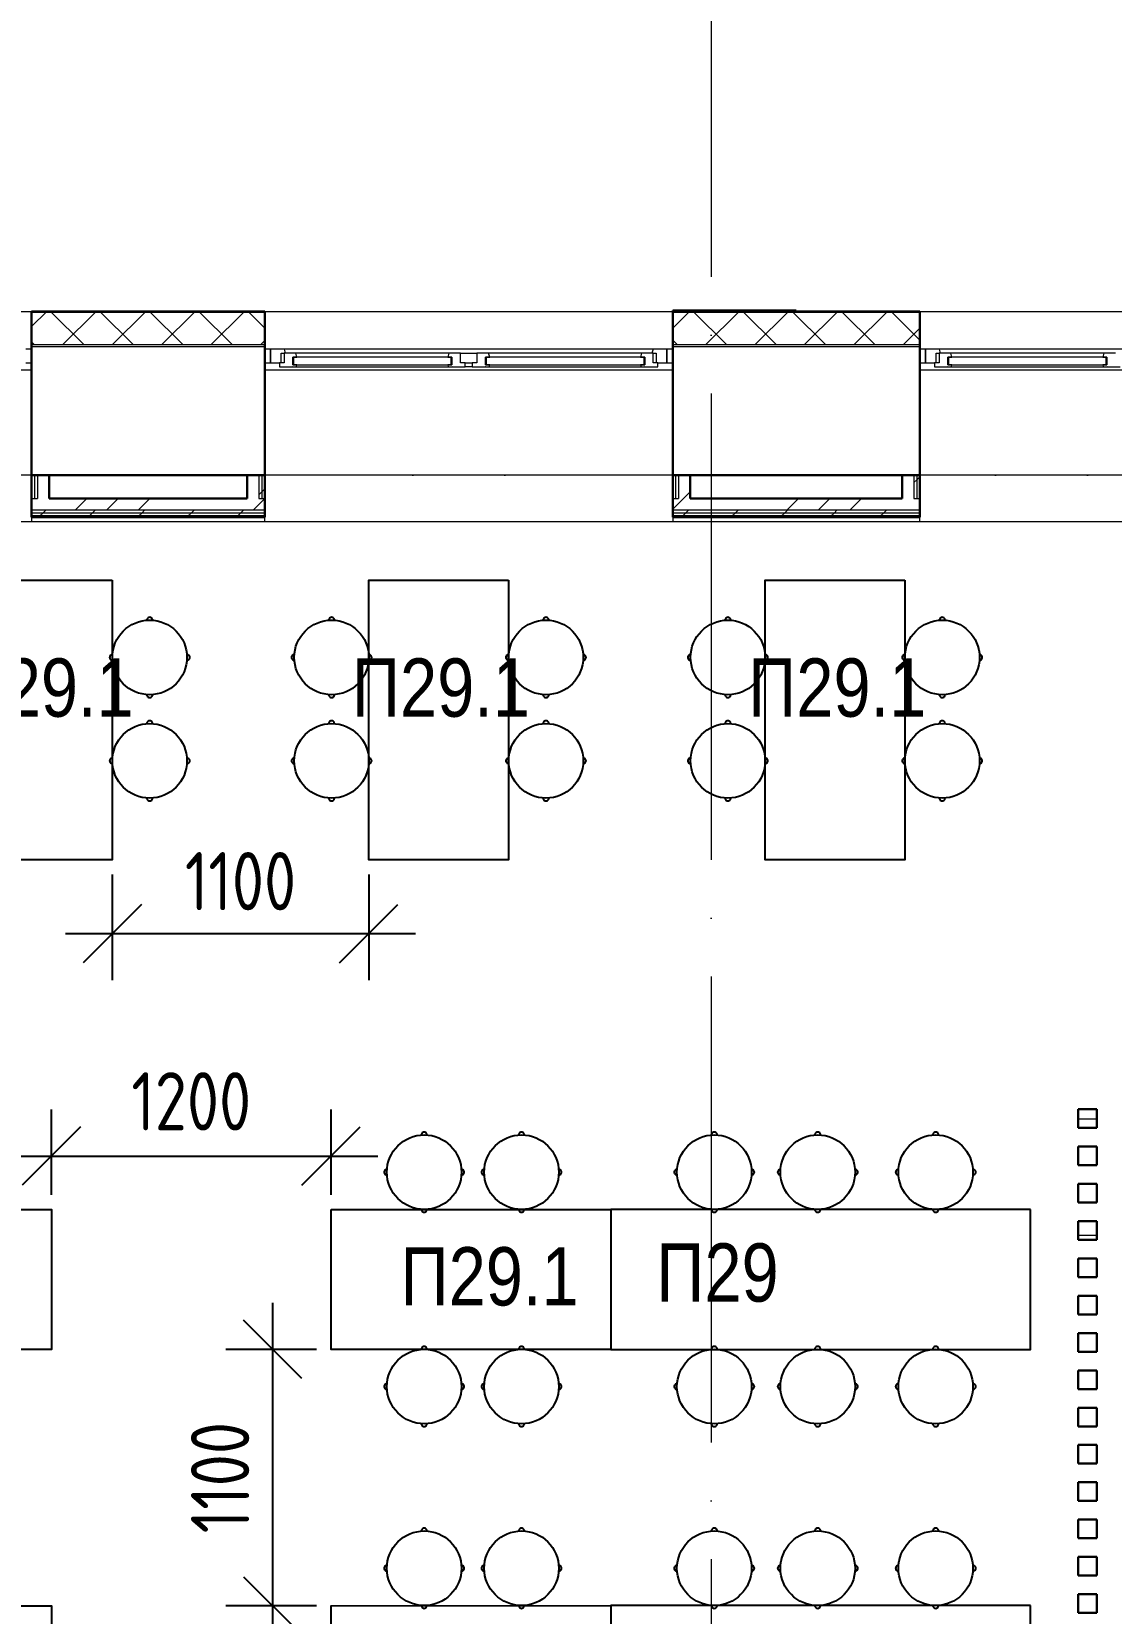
# Model space of a CAD drawing. Header units: millimetres. Extents: x -21010 to 105841, y -18351 to 135084.
# Drawn here: x 33147 to 37779, y 38593 to 45378 of the extents above; entities that cross this region are included whole.
import ezdxf
from ezdxf.enums import TextEntityAlignment as Align

# ---------------------------------------------------------------- set-up
doc = ezdxf.new("R2010")
doc.units = ezdxf.units.MM
doc.linetypes.add('ADSK_Линия сетки', pattern=[2500, 2000, -250, 0, -250])
for name, color, linetype, lineweight in [('_ Окна', 7, 'Continuous', 9), ('ДОНМ_ТХ_Анно', 84, 'Continuous', 20), ('Ограждение', 7, 'Continuous', 9), ('Окна', 7, 'Continuous', 9), ('Оси', 7, 'Continuous', 9), ('Стены внутренние', 7, 'Continuous', 18), ('Стены наружные', 7, 'Continuous', 18), ('Стены штриховка', 7, 'Continuous', 13)]:
    doc.layers.add(name, color=color, linetype=linetype, lineweight=lineweight)
for name, color, linetype in [('тх разм', 7, 'Continuous'), ('ТХ_(нейтральное оборудование_мебель)', 32, 'Continuous'), ('ТХ_размеры', 7, 'Continuous')]:
    doc.layers.add(name, color=color, linetype=linetype)
doc.styles.add('ГОСТ 2.304', font='CS_Gost2304.shx')
doc.styles.add('ТХ_ДОНМ', font='ARIALN.TTF')
doc.dimstyles.new('СПДС', dxfattribs={"dimscale": 100, "dimtxt": 2.5, "dimasz": 2.5, "dimexe": 2, "dimexo": 0.625, "dimgap": 1, "dimtad": 1, "dimdec": 0, "dimtxsty": 'ГОСТ 2.304', "dimblk": 'OBLIQUE', "dimblk1": 'OBLIQUE', "dimblk2": 'OBLIQUE', "dimcen": 2.5, "dimdle": 2, "dimadec": 0, "dimazin": 2, "dimtfac": 0.75, "dimtdec": 4, "dimtmove": 1, "dimatfit": 3, "dimfxl": 1, "dimtfill": 1, "dimtolj": 1, "dimarcsym": 1})

# ---------------------------------------------------------------- blocks, each defined once
blk = doc.blocks.new('_Oblique')
at = {"color": 0, "linetype": 'ByBlock', "lineweight": -2}
blk.add_line((-0.5, -0.5), (0.5, 0.5), dxfattribs=at)
blk = doc.blocks.new('*D206')
at = {"layer": 'Defpoints', "color": 0, "transparency": 16777216}
for p in [(38811.9, 39083.4), (37712, 38515), (37712, 38236.9)]:
    blk.add_point(p, dxfattribs=at)
at = {"layer": 'ТХ_размеры', "color": 0, "lineweight": -2, "transparency": 16777216}
for p, q in [((38811.9, 39020.9), (38811.9, 38036.9)), ((37712, 38452.5), (37712, 38036.9)), ((39011.9, 38236.9), (37512, 38236.9))]:
    blk.add_line(p, q, dxfattribs=at)
at = {"layer": 'ТХ_размеры', "color": 0, "lineweight": -2, "transparency": 16777216, "xscale": 250, "yscale": 250, "zscale": 250, "rotation": 180}
blk.add_blockref('_Oblique', (37712, 38236.9), dxfattribs=at)
at = {"layer": 'ТХ_размеры', "color": 0, "lineweight": -2, "transparency": 16777216, "xscale": 250, "yscale": 250, "zscale": 250}
blk.add_blockref('_Oblique', (38811.9, 38236.9), dxfattribs=at)
at = {"layer": 'ТХ_размеры', "color": 0, "transparency": 16777216, "insert": (38261.9, 38461.9), "char_height": 250, "attachment_point": 5, "style": 'ГОСТ 2.304', "bg_fill": 3, "box_fill_scale": 1.1, "bg_fill_color": 256, "bg_fill_true_color": 13158600, "bg_fill_transparency": 0}
blk.add_mtext('\\A1;1100', dxfattribs=at)
blk = doc.blocks.new('Табурет к обеденному столу')
at = {"layer": 'ТХ_(нейтральное оборудование_мебель)'}
blk.add_circle((19569, 43946), 160, dxfattribs=at)
for centre, start, end in [((19569, 44106), 357.8509, 182.1491), ((19409, 43946), 87.8509, 272.1491), ((19729, 43946), 267.8509, 92.1491), ((19569, 43786), 177.8509, 2.1491)]:
    blk.add_arc(centre, 12, start, end, dxfattribs=at)
blk = doc.blocks.new('*D1150')
at = {"layer": 'Defpoints', "color": 0, "transparency": 16777216}
for p in [(33492.9, 41825), (34593.1, 41825), (34593.1, 41508.6)]:
    blk.add_point(p, dxfattribs=at)
at = {"layer": 'ТХ_размеры', "color": 0, "lineweight": -2, "transparency": 16777216}
for p, q in [((33492.9, 41762.5), (33492.9, 41308.6)), ((34593.1, 41762.5), (34593.1, 41308.6)), ((33292.9, 41508.6), (34793.1, 41508.6))]:
    blk.add_line(p, q, dxfattribs=at)
at = {"layer": 'ТХ_размеры', "color": 0, "lineweight": -2, "transparency": 16777216, "xscale": 250, "yscale": 250, "zscale": 250, "rotation": 180}
blk.add_blockref('_Oblique', (33492.9, 41508.6), dxfattribs=at)
at = {"layer": 'ТХ_размеры', "color": 0, "lineweight": -2, "transparency": 16777216, "xscale": 250, "yscale": 250, "zscale": 250}
blk.add_blockref('_Oblique', (34593.1, 41508.6), dxfattribs=at)
at = {"layer": 'ТХ_размеры', "color": 0, "transparency": 16777216, "insert": (34043, 41733.6), "char_height": 250, "attachment_point": 5, "style": 'ГОСТ 2.304', "bg_fill": 3, "box_fill_scale": 1.1, "bg_fill_color": 256, "bg_fill_true_color": 13158600, "bg_fill_transparency": 0}
blk.add_mtext('\\A1;1100', dxfattribs=at)
blk = doc.blocks.new('*D1151')
at = {"layer": 'Defpoints', "color": 0, "transparency": 16777216}
for p in [(34431.7, 40554.5), (33231.7, 40325), (34431.7, 40325)]:
    blk.add_point(p, dxfattribs=at)
at = {"layer": 'ТХ_размеры', "color": 0, "lineweight": -2, "transparency": 16777216}
for p, q in [((33231.7, 40387.5), (33231.7, 40754.5)), ((34431.7, 40387.5), (34431.7, 40754.5)), ((33031.7, 40554.5), (34631.7, 40554.5))]:
    blk.add_line(p, q, dxfattribs=at)
at = {"layer": 'ТХ_размеры', "color": 0, "lineweight": -2, "transparency": 16777216, "xscale": 250, "yscale": 250, "zscale": 250, "rotation": 180}
blk.add_blockref('_Oblique', (33231.7, 40554.5), dxfattribs=at)
at = {"layer": 'ТХ_размеры', "color": 0, "lineweight": -2, "transparency": 16777216, "xscale": 250, "yscale": 250, "zscale": 250}
blk.add_blockref('_Oblique', (34431.7, 40554.5), dxfattribs=at)
at = {"layer": 'ТХ_размеры', "color": 0, "transparency": 16777216, "insert": (33831.7, 40789.2), "char_height": 250, "attachment_point": 5, "style": 'ГОСТ 2.304', "bg_fill": 3, "box_fill_scale": 1.1, "bg_fill_color": 256, "bg_fill_true_color": 13158600, "bg_fill_transparency": 0}
blk.add_mtext('\\A1;1200', dxfattribs=at)
blk = doc.blocks.new('*D1158')
at = {"layer": 'Defpoints', "color": 0, "ltscale": 100, "transparency": 16777216}
for p in [(34431.7, 39725), (34180.5, 38625), (34431.7, 38625)]:
    blk.add_point(p, dxfattribs=at)
at = {"layer": 'тх разм', "color": 0, "lineweight": -2, "ltscale": 100, "transparency": 16777216}
for p, q in [((34180.5, 39925), (34180.5, 38425)), ((34369.2, 39725), (33980.5, 39725)), ((34369.2, 38625), (33980.5, 38625))]:
    blk.add_line(p, q, dxfattribs=at)
at = {"layer": 'тх разм', "color": 0, "lineweight": -2, "ltscale": 100, "transparency": 16777216, "xscale": 250, "yscale": 250, "zscale": 250}
for p, rotation in [((34180.5, 39725), 90), ((34180.5, 38625), 270)]:
    blk.add_blockref('_Oblique', p, dxfattribs=dict(at, rotation=rotation))
at = {"layer": 'тх разм', "color": 0, "ltscale": 100, "transparency": 16777216, "insert": (33955.5, 39175), "char_height": 250, "attachment_point": 5, "rotation": 90, "style": 'ГОСТ 2.304', "bg_fill": 3, "box_fill_scale": 1.1, "bg_fill_color": 256, "bg_fill_true_color": 13158600, "bg_fill_transparency": 0}
blk.add_mtext('\\A1;1100', dxfattribs=at)
blk = doc.blocks.new('1 этаж 21082025')
at = {"layer": '_ Окна'}
for p, q in [((38885, 540), (38860, 540)), ((38860, 482), (38885, 482)), ((39910, 540), (39885, 540)), ((39885, 482), (39910, 482)), ((39910, 482), (39910, 540)), ((40008, 506), (40005, 506)), ((40005, 506), (40005, 474)), ((40685, 506), (40008, 506)), ((40008, 506), (40008, 474)), ((40008, 474), (40008, 506)), ((40685, 474), (40685, 506)), ((40685, 506), (40685, 474)), ((40688, 506), (40685, 506)), ((40688, 474), (40688, 506)), ((40835, 506), (40832, 506)), ((40832, 506), (40832, 474)), ((41512, 506), (40835, 506)), ((40835, 506), (40835, 474)), ((40835, 474), (40835, 506)), ((41512, 474), (41512, 506)), ((41512, 506), (41512, 474)), ((41515, 506), (41512, 506)), ((41515, 474), (41515, 506)), ((41635, 540), (41610, 540)), ((41610, 540), (41610, 482)), ((41610, 482), (41635, 482)), ((42720, 540), (42695, 540)), ((42695, 482), (42720, 482)), ((42720, 482), (42720, 540)), ((42818, 506), (42815, 506)), ((42815, 506), (42815, 474)), ((43495, 506), (42818, 506)), ((42818, 506), (42818, 474)), ((42818, 474), (42818, 506)), ((43495, 474), (43495, 506)), ((43495, 506), (43495, 474)), ((43498, 506), (43495, 506)), ((43498, 474), (43498, 506)), ((40005, 474), (40008, 474)), ((40008, 474), (40685, 474)), ((40685, 474), (40688, 474)), ((40832, 474), (40835, 474)), ((40835, 474), (41512, 474)), ((41512, 474), (41515, 474)), ((42815, 474), (42818, 474)), ((42818, 474), (43495, 474)), ((43495, 474), (43498, 474))]:
    blk.add_line(p, q, dxfattribs=at)
at = {"layer": '_ Окна', "lineweight": 18}
for p, q in [((39969.4, 540), (39910, 540)), ((39910, 540), (39910, 482)), ((39910, 482), (39948, 482)), ((39968, 482), (39948, 482)), ((39948, 482), (39948, 465)), ((39956, 482), (39956, 523)), ((39956, 523), (39968, 523)), ((39968, 523), (39968, 482)), ((40018.4, 523), (39968, 523)), ((39974, 523), (39969.4, 540)), ((40005, 474), (40005, 506)), ((40005, 506), (40023, 506)), ((40023, 506), (40018.4, 523)), ((40674.6, 523), (40670, 506)), ((40670, 506), (40688, 506)), ((40725, 523), (40674.6, 523)), ((40688, 506), (40688, 474)), ((40725, 482), (40725, 523)), ((40745, 482), (40725, 482)), ((40745, 465), (40745, 482)), ((40795, 482), (40775, 482)), ((40775, 482), (40775, 465)), ((40795, 523), (40795, 482)), ((40845.4, 523), (40795, 523)), ((40832, 474), (40832, 506)), ((40832, 506), (40850, 506)), ((40850, 506), (40845.4, 523)), ((41501.6, 523), (41497, 506)), ((41497, 506), (41515, 506)), ((41552, 523), (41501.6, 523)), ((41515, 506), (41515, 474)), ((41550.6, 540), (41546, 523)), ((41610, 540), (41550.6, 540)), ((41552, 482), (41552, 523)), ((41552, 523), (41564, 523)), ((41572, 482), (41552, 482)), ((41564, 523), (41564, 482)), ((41572, 465), (41572, 482)), ((41572, 482), (41610, 482)), ((41610, 482), (41610, 540)), ((42779.4, 540), (42720, 540)), ((42720, 540), (42720, 482)), ((42720, 482), (42758, 482)), ((42778, 482), (42758, 482)), ((42758, 482), (42758, 465)), ((42766, 482), (42766, 523)), ((42766, 523), (42778, 523)), ((42778, 523), (42778, 482)), ((42828.4, 523), (42778, 523)), ((42784, 523), (42779.4, 540)), ((42815, 474), (42815, 506)), ((42815, 506), (42833, 506)), ((42833, 506), (42828.4, 523)), ((43484.6, 523), (43480, 506)), ((43480, 506), (43498, 506)), ((43535, 523), (43484.6, 523)), ((43498, 506), (43498, 474)), ((39948, 465), (40004, 465)), ((40004, 465), (40005, 466)), ((40023, 474), (40005, 474)), ((40005, 466), (40006, 465)), ((40006, 465), (40020.6, 465)), ((40020.6, 465), (40023, 474)), ((40688, 474), (40670, 474)), ((40670, 474), (40672.4, 465)), ((40672.4, 465), (40687, 465)), ((40687, 465), (40688, 466)), ((40688, 466), (40689, 465)), ((40689, 465), (40745, 465)), ((40775, 465), (40831, 465)), ((40831, 465), (40832, 466)), ((40850, 474), (40832, 474)), ((40832, 466), (40833, 465)), ((40833, 465), (40847.6, 465)), ((40847.6, 465), (40850, 474)), ((41515, 474), (41497, 474)), ((41497, 474), (41499.4, 465)), ((41499.4, 465), (41514, 465)), ((41514, 465), (41515, 466)), ((41515, 466), (41516, 465)), ((41516, 465), (41572, 465)), ((42758, 465), (42814, 465)), ((42814, 465), (42815, 466)), ((42833, 474), (42815, 474)), ((42815, 466), (42816, 465)), ((42816, 465), (42830.6, 465)), ((42830.6, 465), (42833, 474)), ((43498, 474), (43480, 474)), ((43480, 474), (43482.4, 465)), ((43482.4, 465), (43497, 465)), ((43497, 465), (43498, 466)), ((43498, 466), (43499, 465)), ((43499, 465), (43555, 465))]:
    blk.add_line(p, q, dxfattribs=at)
at = {"layer": 'Ограждение'}
for p, q in [((38885, 450), (37135, 450)), ((41635, 450), (39885, 450)), ((44445, 450), (42695, 450)), ((38885, 0), (37135, 0)), ((41635, 0), (39885, 0)), ((44445, 0), (42695, 0)), ((44885, -200), (33200, -200)), ((38885, -200), (37135, -200)), ((38885, -180), (38885, -200)), ((39885, -200), (39885, -180)), ((41635, -200), (39885, -200)), ((41635, -180), (41635, -200)), ((42695, -200), (42695, -180)), ((44445, -200), (42695, -200))]:
    blk.add_line(p, q, dxfattribs=at)
at = {"layer": 'Окна'}
for p, q in [((41550.6, 540), (39969.4, 540)), ((40674.6, 523), (40018.4, 523)), ((40725, 523), (40795, 523)), ((40745, 482), (40775, 482)), ((41501.6, 523), (40845.4, 523)), ((44360.6, 540), (42779.4, 540)), ((43484.6, 523), (42828.4, 523)), ((40004, 465), (40006, 465)), ((40020.6, 465), (40672.4, 465)), ((40687, 465), (40689, 465)), ((40775, 465), (40745, 465)), ((40831, 465), (40833, 465)), ((40847.6, 465), (41499.4, 465)), ((41514, 465), (41516, 465)), ((42814, 465), (42816, 465)), ((42830.6, 465), (43482.4, 465)), ((43497, 465), (43499, 465))]:
    blk.add_line(p, q, dxfattribs=at)
at = {"layer": 'Оси', "linetype": 'ADSK_Линия сетки'}
for p, q in [((41800, 5350.6), (41800, -60626.1)), ((58165, 0), (-14072.3, 0))]:
    blk.add_line(p, q, dxfattribs=at)
at = {"layer": 'Стены внутренние'}
for p, q in [((37135, 702), (38885, 702)), ((39885, 702), (41635, 702)), ((42695, 702), (44445, 702)), ((39885, 550), (38885, 550)), ((42695, 550), (41635, 550))]:
    blk.add_line(p, q, dxfattribs=at)
at = {"layer": 'Стены внутренние', "lineweight": 30}
for p, q in [((39885, 702), (38885, 702)), ((38885, 702), (38885, 560)), ((39885, 560), (39885, 702)), ((42695, 702), (41635, 702)), ((41635, 702), (41635, 560)), ((42695, 560), (42695, 702)), ((38885, 0), (38885, 550)), ((39885, 0), (39885, 550)), ((41635, 0), (41635, 550)), ((42695, 0), (42695, 550)), ((39810, 0), (38960, 0)), ((42620, 0), (41710, 0)), ((43455, -2720), (43375, -2720)), ((43375, -2720), (43375, -2800)), ((43455, -2800), (43455, -2720)), ((43375, -2800), (43455, -2800)), ((43455, -2880), (43375, -2880)), ((43375, -2880), (43375, -2960)), ((43455, -2960), (43455, -2880)), ((43375, -2960), (43455, -2960)), ((43455, -3040), (43375, -3040)), ((43375, -3040), (43375, -3120)), ((43455, -3120), (43455, -3040)), ((43375, -3120), (43455, -3120)), ((43455, -3200), (43375, -3200)), ((43375, -3200), (43375, -3280)), ((43455, -3280), (43455, -3200)), ((43375, -3280), (43455, -3280)), ((43455, -3360), (43375, -3360)), ((43375, -3360), (43375, -3440)), ((43455, -3440), (43455, -3360)), ((43375, -3440), (43455, -3440)), ((43455, -3520), (43375, -3520)), ((43375, -3520), (43375, -3600)), ((43455, -3600), (43455, -3520)), ((43375, -3600), (43455, -3600)), ((43455, -3680), (43375, -3680)), ((43375, -3680), (43375, -3760)), ((43455, -3760), (43455, -3680)), ((43375, -3760), (43455, -3760)), ((43455, -3840), (43375, -3840)), ((43375, -3840), (43375, -3920)), ((43455, -3920), (43455, -3840)), ((43375, -3920), (43455, -3920)), ((43455, -4000), (43375, -4000)), ((43375, -4000), (43375, -4080)), ((43455, -4080), (43455, -4000)), ((43375, -4080), (43455, -4080)), ((43455, -4160), (43375, -4160)), ((43375, -4160), (43375, -4240)), ((43455, -4240), (43455, -4160)), ((43375, -4240), (43455, -4240)), ((43455, -4320), (43375, -4320)), ((43375, -4320), (43375, -4400)), ((43455, -4400), (43455, -4320)), ((43375, -4400), (43455, -4400)), ((43455, -4480), (43375, -4480)), ((43375, -4480), (43375, -4560)), ((43455, -4560), (43455, -4480)), ((43375, -4560), (43455, -4560)), ((43455, -4640), (43375, -4640)), ((43375, -4640), (43375, -4720)), ((43455, -4720), (43455, -4640)), ((43375, -4720), (43455, -4720)), ((43455, -4800), (43375, -4800)), ((43375, -4800), (43375, -4880)), ((43455, -4880), (43455, -4800)), ((43375, -4880), (43455, -4880))]:
    blk.add_line(p, q, dxfattribs=at)
at = {"layer": 'Стены внутренние', "linetype": 'Continuous', "lineweight": 9}
for p, q in [((38887, 640), (38947, 700)), ((39108.7, 560), (38968.7, 700)), ((39019.1, 560), (39159.1, 700)), ((39320.8, 560), (39180.8, 700)), ((39231.3, 560), (39371.3, 700)), ((39314.9, 702), (39313.8, 700)), ((39532.9, 560), (39392.9, 700)), ((39406.3, 700), (39405.2, 702)), ((39443.4, 560), (39583.4, 700)), ((39745.1, 560), (39605.1, 700)), ((39655.5, 560), (39795.5, 700)), ((39883, 634.2), (39817.2, 700)), ((41637, 632.3), (41704.7, 700)), ((41866.4, 560), (41726.4, 700)), ((41776.9, 560), (41916.9, 700)), ((41778.6, 702), (41777.5, 700)), ((42078.5, 560), (41938.5, 700)), ((41989, 560), (42129, 700)), ((42290.6, 560), (42150.6, 700)), ((42201.1, 560), (42341.1, 700)), ((42221.9, 700), (42220.8, 702)), ((42502.8, 560), (42362.8, 700)), ((42413.2, 560), (42553.2, 700)), ((42693, 581.9), (42574.9, 700)), ((41637, 659.9), (41635, 656.5)), ((42625.4, 560), (42693, 627.6)), ((38896.5, 560), (38887, 569.5)), ((39867.7, 560), (39883, 575.3)), ((41654.2, 560), (41637, 577.2)), ((43375, -2760.3), (43455, -2760.3)), ((43375, -3260.3), (43455, -3260.3))]:
    blk.add_line(p, q, dxfattribs=at)
at = {"layer": 'Стены наружные', "lineweight": 30}
for p, q in [((42165, 707), (41635, 707)), ((41635, 707), (41635, 702)), ((42165, 702), (42165, 707)), ((38885, 560), (38885, 550)), ((39885, 550), (39885, 560)), ((41635, 560), (41635, 550)), ((42695, 550), (42695, 560)), ((38885, 0), (38885, -175)), ((38960, 0), (38885, 0)), ((38960, -100), (38960, 0)), ((39810, 0), (39810, -100)), ((39885, 0), (39810, 0)), ((39885, -175), (39885, 0)), ((41635, 0), (41635, -175)), ((41710, 0), (41635, 0)), ((41710, -100), (41710, 0)), ((42620, 0), (42620, -100)), ((42695, 0), (42620, 0)), ((42695, -175), (42695, 0)), ((39810, -100), (38960, -100)), ((42620, -100), (41710, -100)), ((38885, -180), (38885, -175)), ((38885, -180), (39885, -180)), ((39885, -180), (39885, -175)), ((41635, -180), (41635, -175)), ((41635, -180), (42695, -180)), ((42695, -180), (42695, -175))]:
    blk.add_line(p, q, dxfattribs=at)
at = {"layer": 'Стены наружные', "linetype": 'Continuous', "lineweight": 9}
for p, q in [((41781.5, 707), (41778.6, 702)), ((41866.8, 705.5), (41865.9, 707)), ((42133.4, 707), (42131.6, 703.8)), ((39872.5, -71.6), (39885, -59.1)), ((41635, -6.1), (41641.1, 0)), ((42670, -31.8), (42682.5, -19.3)), ((42682.5, -19.3), (42695, -6.8)), ((39071.5, -150), (39121.5, -100)), ((39206.5, -150), (39256.5, -100)), ((39341.4, -150), (39391.4, -100)), ((39834.8, -150), (39884.8, -100)), ((39860, -84.1), (39872.5, -71.6)), ((41635, -146.4), (41681.4, -100)), ((41681.4, -100), (41710, -71.4)), ((42124.8, -150), (42174.8, -100)), ((42259.7, -150), (42309.7, -100)), ((42394.7, -150), (42444.7, -100)), ((38915.5, -180), (38920.5, -175)), ((38920.5, -175), (38933, -162.5)), ((38933, -162.5), (38945.5, -150)), ((39132.7, -175), (39145.2, -162.5)), ((39145.2, -162.5), (39157.7, -150)), ((39339.8, -180), (39344.8, -175)), ((39344.8, -175), (39357.3, -162.5)), ((39357.3, -162.5), (39369.8, -150)), ((39556.9, -175), (39569.4, -162.5)), ((39569.4, -162.5), (39581.9, -150)), ((39764.1, -180), (39769.1, -175)), ((39769.1, -175), (39781.6, -162.5)), ((39781.6, -162.5), (39794.1, -150)), ((41678.2, -175), (41690.7, -162.5)), ((41690.7, -162.5), (41703.2, -150)), ((41885.4, -180), (41890.4, -175)), ((41890.4, -175), (41902.9, -162.5)), ((41902.9, -162.5), (41915.4, -150)), ((42102.5, -175), (42115, -162.5)), ((42115, -162.5), (42127.5, -150)), ((42309.6, -180), (42314.6, -175)), ((42314.6, -175), (42327.1, -162.5)), ((42327.1, -162.5), (42339.6, -150)), ((42526.8, -175), (42539.3, -162.5)), ((42539.3, -162.5), (42551.8, -150))]:
    blk.add_line(p, q, dxfattribs=at)
at = {"layer": 'Стены штриховка'}
for p, q in [((38887, 560), (38887, 700)), ((38887, 700), (39883, 700)), ((39883, 700), (39883, 560)), ((41637, 560), (41637, 700)), ((41637, 700), (42693, 700)), ((42693, 700), (42693, 560)), ((38885, 560), (39885, 560)), ((41635, 560), (42695, 560)), ((38897.5, 0), (38897.5, -100)), ((38910, 0), (38910, -100)), ((39860, 0), (39860, -100)), ((39872.5, 0), (39872.5, -100)), ((41647.5, 0), (41647.5, -100)), ((41660, 0), (41660, -100)), ((42670, 0), (42670, -100)), ((42682.5, 0), (42682.5, -100)), ((38885, -100), (38910, -100)), ((39860, -100), (39885, -100)), ((41635, -100), (41660, -100)), ((42670, -100), (42695, -100)), ((39885, -150), (38885, -150)), ((39885, -162.5), (38885, -162.5)), ((39885, -175), (38885, -175)), ((38885, -175), (39885, -175)), ((42695, -150), (41635, -150)), ((42695, -162.5), (41635, -162.5)), ((42695, -175), (41635, -175)), ((41635, -175), (42695, -175))]:
    blk.add_line(p, q, dxfattribs=at)

msp = doc.modelspace()

# ---------------------------------------------------------------- linework, layer by layer
at = {"layer": 'Оси', "linetype": 'ADSK_Линия сетки'}
msp.add_line((49532.7, 43475), (20650.1, 43475), dxfattribs=at)
at = {"layer": 'ТХ_(нейтральное оборудование_мебель)'}
for points in [[(33493.1, 43025), (33493.1, 41825), (32893.1, 41825), (32893.1, 43025), (33493.1, 43025)], [(35193.1, 43025), (35193.1, 41825), (34593.1, 41825), (34593.1, 43025), (35193.1, 43025)], [(36893.1, 43025), (36893.1, 41825), (36293.1, 41825), (36293.1, 43025), (36893.1, 43025)], [(31731.7, 40325), (33231.7, 40325), (33231.7, 39725), (31731.7, 39725), (31731.7, 40325)], [(34431.7, 40325), (35631.7, 40325), (35631.7, 39725), (34431.7, 39725), (34431.7, 40325)], [(37431.7, 40325), (35631.7, 40325), (35631.7, 39725), (37431.7, 39725), (37431.7, 40325)], [(31731.7, 38625), (33231.7, 38625), (33231.7, 38025), (31731.7, 38025), (31731.7, 38625)], [(34431.7, 38625), (35631.7, 38626), (35631.7, 38026), (34431.7, 38026), (34431.7, 38626)], [(37431.7, 38626), (35631.7, 38626), (35631.7, 38026), (37431.7, 38026), (37431.7, 38626)]]:
    msp.add_lwpolyline(points, dxfattribs=at)

# ---------------------------------------------------------------- block references
msp.add_blockref('1 этаж 21082025', (-5738, 43475))
at = {"layer": 'ТХ_(нейтральное оборудование_мебель)', "color": 5}
for p, rotation in [((77599.4, 23124.4), 89.99999999999997), ((78379.8, 23124.4), 89.99999999999997), ((79299.4, 23124.4), 89.99999999999997), ((80079.8, 23124.4), 89.99999999999997), ((80999.4, 23124.4), 89.99999999999997), ((77599.4, 22680.7), 89.99999999999997), ((78379.8, 22680.7), 89.99999999999997), ((79299.4, 22680.7), 89.99999999999997), ((80079.8, 22680.7), 89.99999999999997), ((80999.4, 22680.7), 89.99999999999997), ((54400, 84431.3), 179.9999999999999), ((54817.6, 84431.3), 179.9999999999999), ((55644.5, 84431.3), 179.9999999999999), ((56088.2, 84431.3), 179.9999999999999), ((56594.3, 84431.3), 179.9999999999999), ((54400, 83511.7), 179.9999999999999), ((54817.6, 83511.7), 179.9999999999999), ((55644.5, 83511.7), 179.9999999999999), ((56088.2, 83511.7), 179.9999999999999), ((56594.3, 83511.7), 179.9999999999999), ((54400, 82732.3), 179.9999999999999), ((54817.6, 82732.3), 179.9999999999999), ((55644.5, 82732.3), 179.9999999999999), ((56088.2, 82732.3), 179.9999999999999), ((56594.3, 82732.3), 179.9999999999999)]:
    msp.add_blockref('Табурет к обеденному столу', p, dxfattribs=dict(at, rotation=rotation))

# ---------------------------------------------------------------- texts
at = {"layer": 'ДОНМ_ТХ_Анно', "style": 'ТХ_ДОНМ'}
for s, p in [('П29.1', (33202.8, 42564)), ('П29.1', (34902.8, 42564)), ('П29.1', (36602.8, 42564)), ('П29.1', (35111.5, 40038.5)), ('П29', (36089.2, 40054.8))]:
    msp.add_text(s, height=250, dxfattribs=at).set_placement(p, align=Align.MIDDLE_CENTER)

# ---------------------------------------------------------------- next in the draw order: dimensions: what is measured, and where the dimension line sits
at = {"layer": 'тх разм', "ltscale": 100}
dim = msp.add_linear_dim(base=(34180.5, 38625), p1=(34431.7, 39725), p2=(34431.7, 38625), angle=90, dimstyle='СПДС', dxfattribs=at)
dim.commit()
dim.dimension.update_dxf_attribs({"geometry": '*D1158', "text_midpoint": (33955.5, 39175)})
at = {"layer": 'ТХ_размеры'}
for base, p1, p2, picture, middle in [((34593.1, 41508.6), (33492.9, 41825), (34593.1, 41825), '*D1150', (34043, 41733.6)), ((34431.7, 40554.5), (33231.7, 40325), (34431.7, 40325), '*D1151', (33831.7, 40789.2)), ((37712, 38236.9), (38811.9, 39083.4), (37712, 38515), '*D206', (38261.9, 38461.9))]:
    dim = msp.add_linear_dim(base=base, p1=p1, p2=p2, dimstyle='СПДС', dxfattribs=at)
    dim.commit()
    dim.dimension.update_dxf_attribs({"geometry": picture, "text_midpoint": middle})

doc.saveas('drawing.dxf')
